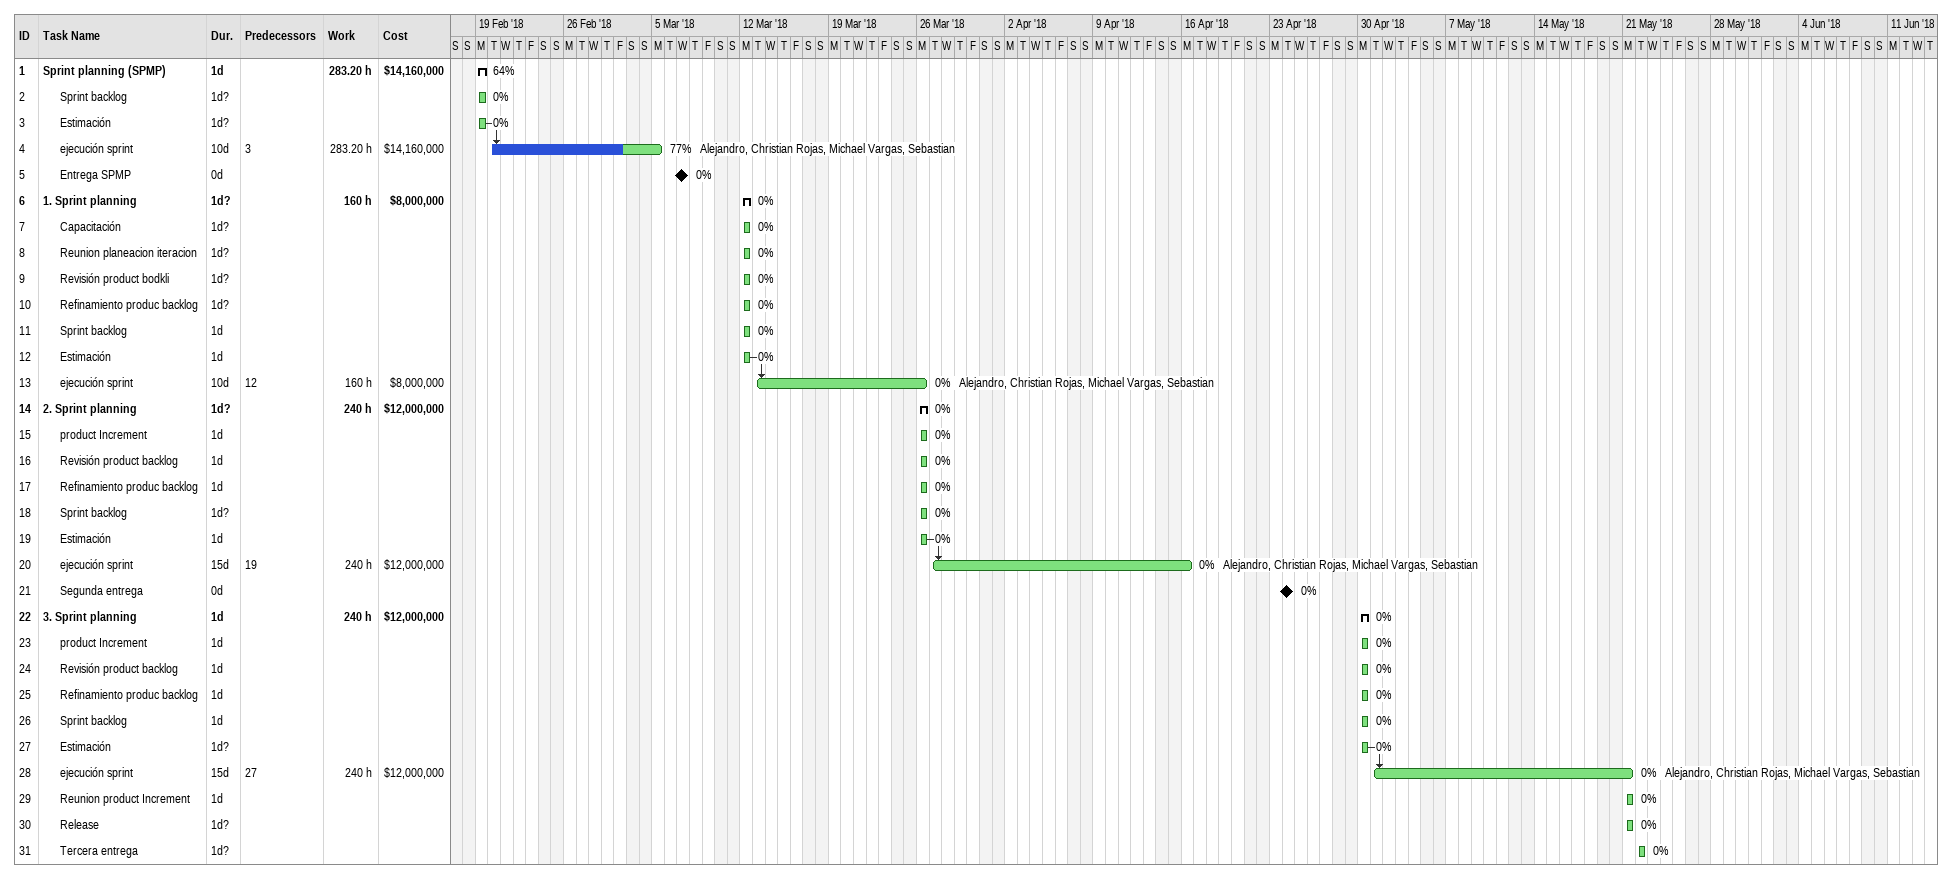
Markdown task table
| ID | Level | Task | Duration | Start | Finish | Predecessors | Resources | % complete | Work (h) | Cost ($) |
|---|---|---|---|---|---|---|---|---|---|---|
| 1 | 1 | **Sprint planning (SPMP)** | 1d | 2018-02-19 | 2018-02-19 |  |  | 64 | 283.20 | 14160000 |
| 2 | 2 | Sprint backlog | 1d? | 2018-02-19 | 2018-02-19 |  |  | 0 |  |  |
| 3 | 2 | Estimación | 1d? | 2018-02-19 | 2018-02-19 |  |  | 0 |  |  |
| 4 | 2 | ejecución sprint | 10d | 2018-02-20 | 2018-03-05 | 3 | Alejandro, Christian Rojas, Michael Vargas, Sebastian | 77 | 283.20 | 14160000 |
| 5 | 2 | Entrega SPMP | 0d | 2018-03-07 | 2018-03-07 |  |  | 0 |  |  |
| 6 | 1 | **1. Sprint planning** | 1d? | 2018-03-12 | 2018-03-12 |  |  | 0 | 160 | 8000000 |
| 7 | 2 | Capacitación | 1d? | 2018-03-12 | 2018-03-12 |  |  | 0 |  |  |
| 8 | 2 | Reunion planeacion iteracion | 1d? | 2018-03-12 | 2018-03-12 |  |  | 0 |  |  |
| 9 | 2 | Revisión product bodkli | 1d? | 2018-03-12 | 2018-03-12 |  |  | 0 |  |  |
| 10 | 2 | Refinamiento produc backlog | 1d? | 2018-03-12 | 2018-03-12 |  |  | 0 |  |  |
| 11 | 2 | Sprint backlog | 1d | 2018-03-12 | 2018-03-12 |  |  | 0 |  |  |
| 12 | 2 | Estimación | 1d | 2018-03-12 | 2018-03-12 |  |  | 0 |  |  |
| 13 | 2 | ejecución sprint | 10d | 2018-03-13 | 2018-03-26 | 12 | Alejandro, Christian Rojas, Michael Vargas, Sebastian | 0 | 160 | 8000000 |
| 14 | 1 | **2. Sprint planning** | 1d? | 2018-03-26 | 2018-03-26 |  |  | 0 | 240 | 12000000 |
| 15 | 2 | product Increment | 1d | 2018-03-26 | 2018-03-26 |  |  | 0 |  |  |
| 16 | 2 | Revisión product backlog | 1d | 2018-03-26 | 2018-03-26 |  |  | 0 |  |  |
| 17 | 2 | Refinamiento produc backlog | 1d | 2018-03-26 | 2018-03-26 |  |  | 0 |  |  |
| 18 | 2 | Sprint backlog | 1d? | 2018-03-26 | 2018-03-26 |  |  | 0 |  |  |
| 19 | 2 | Estimación | 1d | 2018-03-26 | 2018-03-26 |  |  | 0 |  |  |
| 20 | 2 | ejecución sprint | 15d | 2018-03-27 | 2018-04-16 | 19 | Alejandro, Christian Rojas, Michael Vargas, Sebastian | 0 | 240 | 12000000 |
| 21 | 2 | Segunda entrega | 0d | 2018-04-24 | 2018-04-24 |  |  | 0 |  |  |
| 22 | 1 | **3. Sprint planning** | 1d | 2018-04-30 | 2018-04-30 |  |  | 0 | 240 | 12000000 |
| 23 | 2 | product Increment | 1d | 2018-04-30 | 2018-04-30 |  |  | 0 |  |  |
| 24 | 2 | Revisión product backlog | 1d | 2018-04-30 | 2018-04-30 |  |  | 0 |  |  |
| 25 | 2 | Refinamiento produc backlog | 1d | 2018-04-30 | 2018-04-30 |  |  | 0 |  |  |
| 26 | 2 | Sprint backlog | 1d | 2018-04-30 | 2018-04-30 |  |  | 0 |  |  |
| 27 | 2 | Estimación | 1d? | 2018-04-30 | 2018-04-30 |  |  | 0 |  |  |
| 28 | 2 | ejecución sprint | 15d | 2018-05-01 | 2018-05-21 | 27 | Alejandro, Christian Rojas, Michael Vargas, Sebastian | 0 | 240 | 12000000 |
| 29 | 2 | Reunion product Increment | 1d | 2018-05-21 | 2018-05-21 |  |  | 0 |  |  |
| 30 | 2 | Release | 1d? | 2018-05-21 | 2018-05-21 |  |  | 0 |  |  |
| 31 | 2 | Tercera entrega | 1d? | 2018-05-22 | 2018-05-22 |  |  | 0 |  |  |
